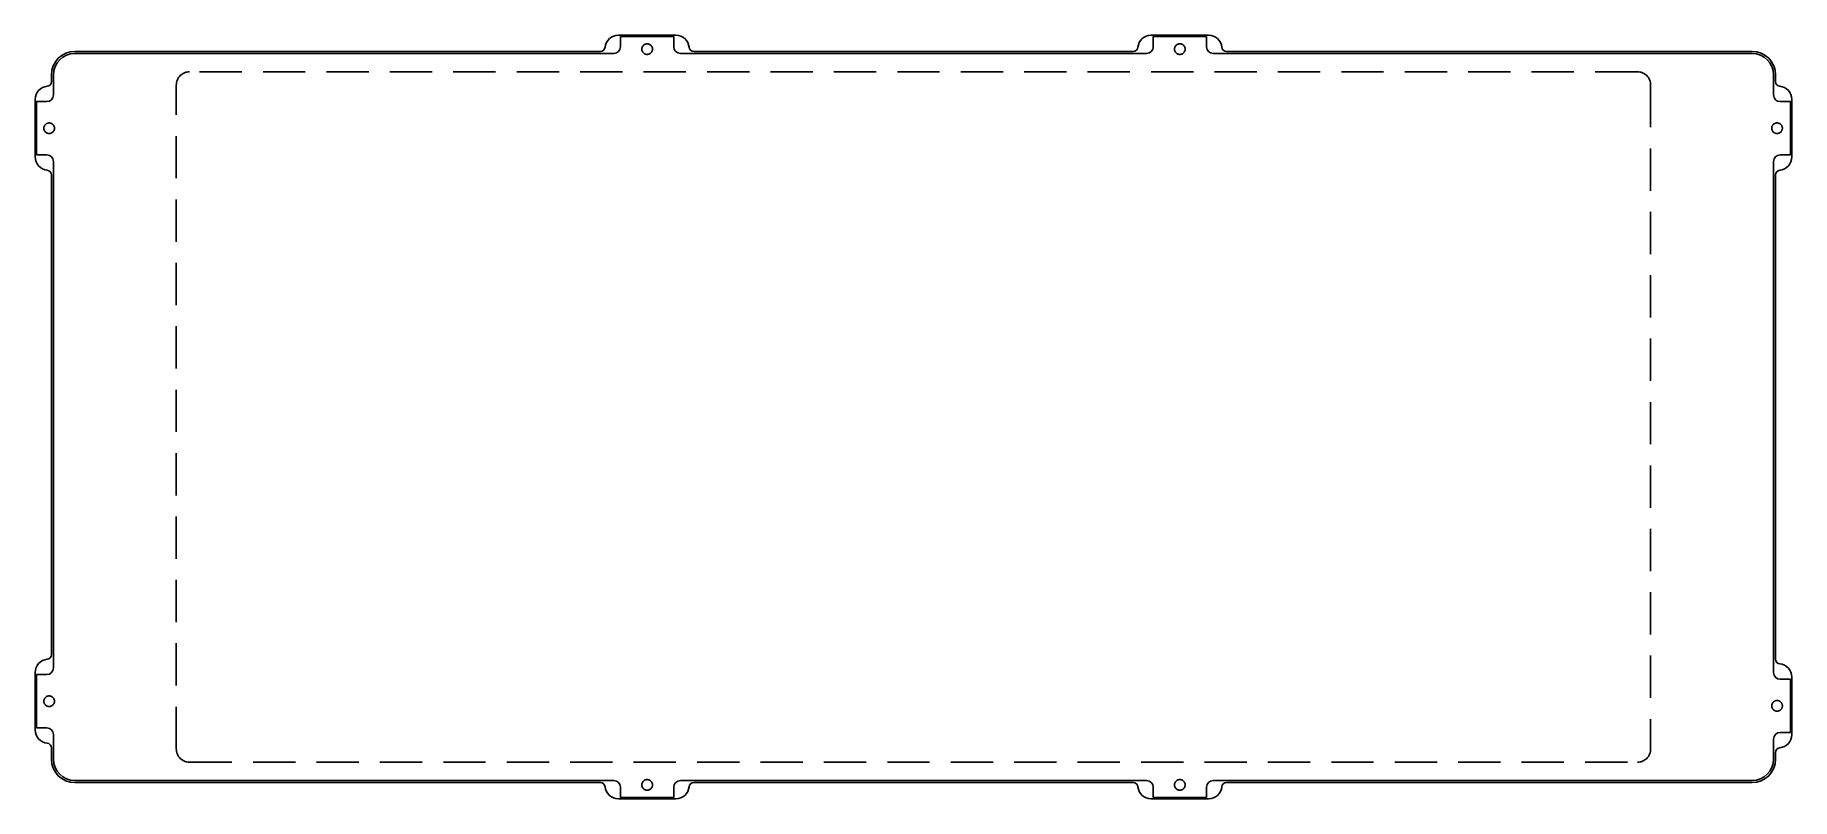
# Model space of a CAD drawing. Header units: inches. Extents: x 0 to 264, y -3 to 112.
import ezdxf

# ---------------------------------------------------------------- set-up
doc = ezdxf.new("R2010")
doc.units = ezdxf.units.IN
doc.linetypes.add('HIDDEN', pattern=[9.525, 6.35, -3.175])
doc.layers.get('0').update_dxf_attribs({"color": 253, "lineweight": 70, "true_color": 0x8faf8f})
doc.layers.add('Hidden', color=250, linetype='Continuous', lineweight=70, true_color=0x262626)

msp = doc.modelspace()

# ---------------------------------------------------------------- linework, layer by layer
at = {"color": 250, "lineweight": -3, "true_color": 0x262626}
for p, q in [((87.39, 111.99), (96.01, 111.99)), ((87.7, 110.24), (87.7, 111.79)), ((95.7, 111.79), (87.7, 111.79)), ((95.7, 111.79), (95.7, 110.24)), ((167.39, 111.99), (176.01, 111.99)), ((167.7, 110.24), (167.7, 111.79)), ((175.7, 111.79), (167.7, 111.79)), ((175.7, 111.79), (175.7, 110.24)), ((5.78, 109.54), (84.7, 109.54)), ((86.7, 109.24), (5.78, 109.24)), ((166.7, 109.24), (96.7, 109.24)), ((98.7, 109.54), (164.7, 109.54)), ((257.62, 109.24), (176.7, 109.24)), ((178.7, 109.54), (257.62, 109.54)), ((2.25, 105), (2.25, 106)), ((2.55, 106), (2.55, 103)), ((260.85, 103), (260.85, 106)), ((261.15, 106), (261.15, 105)), ((-0.2, 93.69), (-0.2, 102.32)), ((0, 102), (0, 94)), ((0, 102), (1.55, 102)), ((261.85, 102), (263.4, 102)), ((263.4, 94), (263.4, 102)), ((263.6, 102.32), (263.6, 93.69)), ((1.55, 94), (0, 94)), ((2.55, 93), (2.55, 16.92)), ((260.85, 16.23), (260.85, 93)), ((263.4, 94), (261.85, 94)), ((2.25, 18.92), (2.25, 91)), ((261.15, 91), (261.15, 18.23)), ((-0.2, 7.61), (-0.2, 16.23)), ((0, 15.92), (0, 7.92)), ((0, 15.92), (1.55, 15.92)), ((261.85, 15.23), (263.4, 15.23)), ((263.4, 7.23), (263.4, 15.23)), ((263.6, 15.55), (263.6, 6.92)), ((1.55, 7.92), (0, 7.92)), ((2.55, 6.92), (2.55, 3.23)), ((260.85, 3.23), (260.85, 6.23)), ((263.4, 7.23), (261.85, 7.23)), ((2.25, 3.23), (2.25, 4.92)), ((261.15, 4.23), (261.15, 3.23)), ((5.78, 0), (86.7, 0)), ((84.7, -0.3), (5.78, -0.3)), ((87.7, -2.55), (87.7, -1)), ((87.7, -2.55), (95.7, -2.55)), ((95.7, -1), (95.7, -2.55)), ((96.7, 0), (166.7, 0)), ((164.7, -0.3), (98.7, -0.3)), ((167.7, -2.55), (167.7, -1)), ((167.7, -2.55), (175.7, -2.55)), ((175.7, -1), (175.7, -2.55)), ((176.7, 0), (257.62, 0)), ((257.62, -0.3), (178.7, -0.3)), ((96.01, -2.75), (87.39, -2.75)), ((176.01, -2.75), (167.39, -2.75))]:
    msp.add_line(p, q, dxfattribs=at)
for centre, radius, start, end in [((87.39, 109.99), 2, 90, 174.6872), ((96.01, 109.99), 2, 5.3128, 90), ((167.39, 109.99), 2, 90, 174.6872), ((176.01, 109.99), 2, 5.3128, 90), ((5.78, 106), 3.54, 90, 180), ((5.78, 106), 3.23, 90, 180), ((84.7, 110.24), 0.7, 270, 354.6872), ((86.7, 110.24), 1, 270, 360), ((96.7, 110.24), 1, 180, 270), ((98.7, 110.24), 0.7, 185.3128, 270), ((164.7, 110.24), 0.7, 270, 354.6872), ((166.7, 110.24), 1, 270, 360), ((176.7, 110.24), 1, 180, 270), ((178.7, 110.24), 0.7, 185.3128, 270), ((257.62, 106), 3.54, 360, 90), ((257.62, 106), 3.23, 360, 90), ((1.8, 102.32), 2, 95.3128, 180), ((1.55, 103), 1, 270, 360), ((1.55, 105), 0.7, 275.3128, 360), ((261.85, 103), 1, 180, 270), ((261.85, 105), 0.7, 180, 264.6872), ((261.6, 102.32), 2, 360, 84.6872), ((1.8, 93.69), 2, 180, 264.6872), ((1.55, 93), 1, 360, 90), ((261.85, 93), 1, 90, 180), ((261.6, 93.69), 2, 275.3128, 360), ((1.55, 91), 0.7, 360, 84.6872), ((261.85, 91), 0.7, 95.3128, 180), ((1.55, 18.92), 0.7, 275.3128, 360), ((1.8, 16.23), 2, 95.3128, 180), ((1.55, 16.92), 1, 270, 360), ((261.85, 16.23), 1, 180, 270), ((261.85, 18.23), 0.7, 180, 264.6872), ((261.6, 15.55), 2, 360, 84.6872), ((1.55, 6.92), 1, 360, 90), ((1.8, 7.61), 2, 180, 264.6872), ((1.55, 4.92), 0.7, 360, 84.6872), ((261.85, 6.23), 1, 90, 180), ((261.6, 6.92), 2, 275.3128, 360), ((5.78, 3.23), 3.54, 180, 270), ((5.78, 3.23), 3.23, 180, 270), ((257.62, 3.23), 3.54, 270, 360), ((257.62, 3.23), 3.23, 270, 360), ((261.85, 4.23), 0.7, 95.3128, 180), ((84.7, -1), 0.7, 5.3128, 90), ((87.39, -0.75), 2, 185.3128, 270), ((86.7, -1), 1, 360, 90), ((96.7, -1), 1, 90, 180), ((96.01, -0.75), 2, 270, 354.6872), ((98.7, -1), 0.7, 90, 174.6872), ((164.7, -1), 0.7, 5.3128, 90), ((167.39, -0.75), 2, 185.3128, 270), ((166.7, -1), 1, 360, 90), ((176.7, -1), 1, 90, 180), ((176.01, -0.75), 2, 270, 354.6872), ((178.7, -1), 0.7, 90, 174.6872)]:
    msp.add_arc(centre, radius, start, end, dxfattribs=at)
at = {"layer": 'Hidden', "linetype": 'HIDDEN', "lineweight": -3}
for p, q in [((240.4, 106.49), (23, 106.49)), ((21, 4.75), (21, 104.49)), ((242.4, 104.49), (242.4, 4.75)), ((23, 2.75), (240.4, 2.75))]:
    msp.add_line(p, q, dxfattribs=at)
at = {"layer": 'Hidden', "linetype": 'HIDDEN', "lineweight": -3, "extrusion": (-9.228e-13, -3e-16, -1)}
for centre in [(-91.7, 109.89), (-171.7, 109.89), (-1.9, 98), (-261.38, 98), (-1.9, 11.92), (-261.38, 11.23), (-91.7, -0.65), (-171.7, -0.65)]:
    msp.add_circle(centre, 0.8, dxfattribs=at)
at = {"layer": 'Hidden', "linetype": 'HIDDEN', "lineweight": -3}
for centre, start, end in [((23, 104.49), 90, 180), ((240.4, 104.49), 0, 90), ((23, 4.75), 180, 270), ((240.4, 4.75), 270, 360)]:
    msp.add_arc(centre, 2, start, end, dxfattribs=at)

doc.saveas('drawing.dxf')
